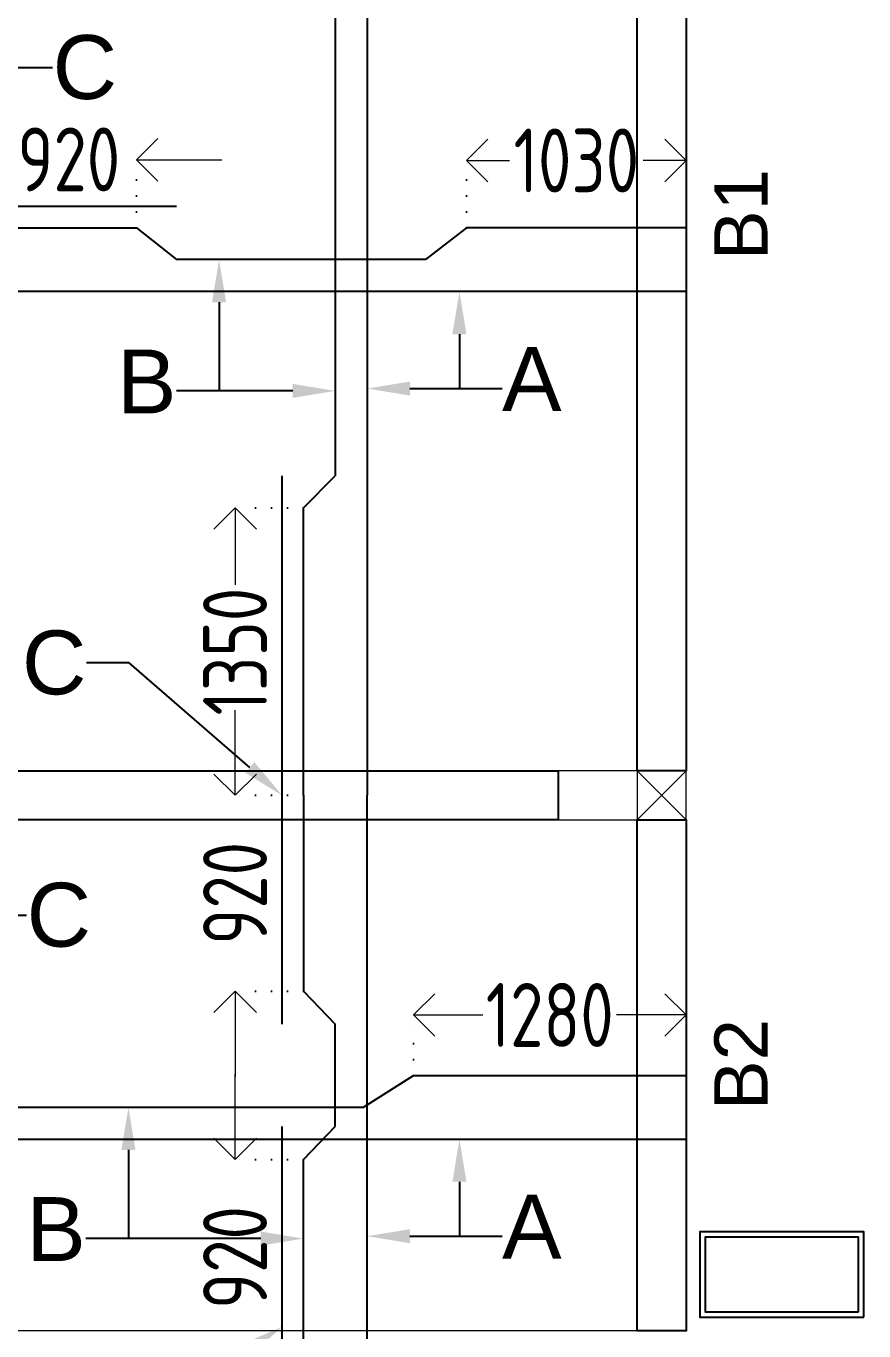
# Model space of a CAD drawing. Header units: inches. Extents: x -605 to 2991212, y -2872845 to 0.
# Drawn here: x 2827836 to 2831770, y -2072172 to -2066045 of the extents above; entities that cross this region are included whole.
import ezdxf
from ezdxf import colors
from ezdxf.entities.mleader import LeaderData, LeaderLine
from ezdxf.enums import TextEntityAlignment as Align
from ezdxf.math import Vec2, Vec3

# ---------------------------------------------------------------- set-up
doc = ezdxf.new("R2010")
doc.units = ezdxf.units.IN
doc.header["$LTSCALE"] = 600
doc.header["$MEASUREMENT"] = 0
doc.linetypes.add('DOT2', pattern=[0.125, 0, -0.125])
for name, color, linetype, lineweight in [('PV_MASONRY', 10, 'Continuous', 0), ('rDIMension', 1, 'Continuous', 18), ('rRCC 2', 40, 'Continuous', 15), ('rREINF 1', 1, 'Continuous', 25)]:
    doc.layers.add(name, color=color, linetype=linetype, lineweight=lineweight)
doc.styles.add('DIM', font='geniso.shx', dxfattribs={"width": 0.85})
doc.styles.get("Standard").update_dxf_attribs({"font": 'arial.ttf'})
doc.dimstyles.new('ST-100', dxfattribs={"dimscale": 100, "dimtxt": 2.5, "dimasz": 2, "dimexe": 0.18, "dimexo": 0.0625, "dimgap": 0.2, "dimtad": 0, "dimdec": 0, "dimzin": 0, "dimdsep": 46, "dimtxsty": 'DIM', "dimblk": 'OPEN90', "dimcen": 0.09, "dimclrd": 256, "dimclrt": 7, "dimadec": 0, "dimazin": 0, "dimtfac": 1, "dimtdec": 0, "dimtofl": 0, "dimtmove": 0, "dimatfit": 3, "dimldrblk": 'OPEN90', "dimfxl": 1, "dimtolj": 1, "dimtzin": 0, "dimlwd": -1, "dimarcsym": 0})

# ---------------------------------------------------------------- blocks, each defined once
blk = doc.blocks.new('_Open90')
at = {"color": 0, "linetype": 'ByBlock', "lineweight": -2}
for p, q in [((-0.5, 0.5), (0, 0)), ((0, 0), (-1, 0)), ((0, 0), (-0.5, -0.5))]:
    blk.add_line(p, q, dxfattribs=at)
blk = doc.blocks.new('*D333')
at = {"layer": 'Defpoints', "color": 0, "linetype": 'ByBlock', "transparency": 16777216}
for p in [(2829904.7, -2066675.7), (2829904.7, -2066991.5), (2830934.7, -2066991.5)]:
    blk.add_point(p, dxfattribs=at)
at = {"layer": 'rDIMension', "color": 0, "linetype": 'DOT2', "lineweight": -2, "transparency": 16777216}
for p, q in [((2829904.7, -2066991.5), (2829904.7, -2066675.7)), ((2830934.7, -2066991.5), (2830934.7, -2066675.7))]:
    blk.add_line(p, q, dxfattribs=at)
at = {"layer": 'rDIMension', "transparency": 16777216}
for p, q in [((2830104.7, -2066675.7), (2830106.3, -2066675.7)), ((2830734.7, -2066675.7), (2830733, -2066675.7))]:
    blk.add_line(p, q, dxfattribs=at)
at = {"layer": 'rDIMension', "linetype": 'ByBlock', "transparency": 16777216, "xscale": 200, "yscale": 200, "zscale": 200, "rotation": 180}
blk.add_blockref('_Open90', (2829904.7, -2066675.7), dxfattribs=at)
at = {"layer": 'rDIMension', "linetype": 'ByBlock', "transparency": 16777216, "xscale": 200, "yscale": 200, "zscale": 200}
blk.add_blockref('_Open90', (2830934.7, -2066675.7), dxfattribs=at)
at = {"layer": 'rDIMension', "color": 7, "linetype": 'ByBlock', "transparency": 16777216, "insert": (2830419.7, -2066675.7), "char_height": 300, "attachment_point": 5, "style": 'DIM'}
blk.add_mtext('\\A1;1030', dxfattribs=at)
blk = doc.blocks.new('*D334')
at = {"layer": 'Defpoints', "color": 0, "linetype": 'ByBlock', "transparency": 16777216}
for p in [(2827434.7, -2066673.1), (2827434.7, -2066991.5), (2828354.7, -2066991.5)]:
    blk.add_point(p, dxfattribs=at)
at = {"layer": 'rDIMension', "transparency": 16777216}
for p, q in [((2827234.7, -2066673.1), (2827034.7, -2066673.1)), ((2828554.7, -2066673.1), (2828754.7, -2066673.1))]:
    blk.add_line(p, q, dxfattribs=at)
at = {"layer": 'rDIMension', "color": 0, "linetype": 'DOT2', "lineweight": -2, "transparency": 16777216}
for p, q in [((2827434.7, -2066991.5), (2827434.7, -2066673.1)), ((2828354.7, -2066991.5), (2828354.7, -2066673.1))]:
    blk.add_line(p, q, dxfattribs=at)
at = {"layer": 'rDIMension', "linetype": 'ByBlock', "transparency": 16777216, "xscale": 200, "yscale": 200, "zscale": 200}
blk.add_blockref('_Open90', (2827434.7, -2066673.1), dxfattribs=at)
at = {"layer": 'rDIMension', "linetype": 'ByBlock', "transparency": 16777216, "xscale": 200, "yscale": 200, "zscale": 200, "rotation": 180}
blk.add_blockref('_Open90', (2828354.7, -2066673.1), dxfattribs=at)
at = {"layer": 'rDIMension', "color": 7, "linetype": 'ByBlock', "transparency": 16777216, "insert": (2828037.1, -2066670.8), "char_height": 300, "attachment_point": 5, "style": 'DIM'}
blk.add_mtext('\\A1;920', dxfattribs=at)
blk = doc.blocks.new('*D427')
at = {"layer": 'Defpoints', "color": 0, "linetype": 'ByBlock', "transparency": 16777216}
for p in [(2829138, -2068306.9), (2828817.3, -2069656.9), (2829138, -2069656.9)]:
    blk.add_point(p, dxfattribs=at)
at = {"layer": 'rDIMension', "color": 0, "linetype": 'DOT2', "lineweight": -2, "transparency": 16777216}
for p, q in [((2829138, -2068306.9), (2828817.3, -2068306.9)), ((2829138, -2069656.9), (2828817.3, -2069656.9))]:
    blk.add_line(p, q, dxfattribs=at)
at = {"layer": 'rDIMension', "transparency": 16777216}
for p, q in [((2828817.3, -2068506.9), (2828817.3, -2068668.6)), ((2828817.3, -2069456.9), (2828817.3, -2069295.3))]:
    blk.add_line(p, q, dxfattribs=at)
at = {"layer": 'rDIMension', "linetype": 'ByBlock', "transparency": 16777216, "xscale": 200, "yscale": 200, "zscale": 200}
for p, rotation in [((2828817.3, -2068306.9), 90), ((2828817.3, -2069656.9), 270)]:
    blk.add_blockref('_Open90', p, dxfattribs=dict(at, rotation=rotation))
at = {"layer": 'rDIMension', "color": 7, "linetype": 'ByBlock', "transparency": 16777216, "insert": (2828817.3, -2068981.9), "char_height": 300, "attachment_point": 5, "rotation": 90, "style": 'DIM'}
blk.add_mtext('\\A1;1350', dxfattribs=at)
blk = doc.blocks.new('*D271')
at = {"layer": 'Defpoints', "color": 0, "linetype": 'ByBlock', "transparency": 16777216}
for p in [(2828817.3, -2069656.9), (2829138, -2069656.9), (2829138, -2070576.9)]:
    blk.add_point(p, dxfattribs=at)
at = {"layer": 'rDIMension', "transparency": 16777216}
for p, q in [((2828817.3, -2069456.9), (2828817.3, -2069256.9)), ((2828817.3, -2070776.9), (2828817.3, -2070976.9))]:
    blk.add_line(p, q, dxfattribs=at)
at = {"layer": 'rDIMension', "color": 0, "linetype": 'DOT2', "lineweight": -2, "transparency": 16777216}
for p, q in [((2829138, -2069656.9), (2828817.3, -2069656.9)), ((2829138, -2070576.9), (2828817.3, -2070576.9))]:
    blk.add_line(p, q, dxfattribs=at)
at = {"layer": 'rDIMension', "linetype": 'ByBlock', "transparency": 16777216, "xscale": 200, "yscale": 200, "zscale": 200}
for p, rotation in [((2828817.3, -2069656.9), 270), ((2828817.3, -2070576.9), 90)]:
    blk.add_blockref('_Open90', p, dxfattribs=dict(at, rotation=rotation))
at = {"layer": 'rDIMension', "color": 7, "linetype": 'ByBlock', "transparency": 16777216, "insert": (2828817.3, -2070116.9), "char_height": 300, "attachment_point": 5, "rotation": 90, "style": 'DIM'}
blk.add_mtext('\\A1;920', dxfattribs=at)
blk = doc.blocks.new('*D272')
at = {"layer": 'Defpoints', "color": 0, "linetype": 'ByBlock', "transparency": 16777216}
for p in [(2828817.3, -2071366.9), (2829138, -2071366.9), (2829138, -2072286.9)]:
    blk.add_point(p, dxfattribs=at)
at = {"layer": 'rDIMension', "transparency": 16777216}
for p, q in [((2828817.3, -2071166.9), (2828817.3, -2070966.9)), ((2828817.3, -2072486.9), (2828817.3, -2072686.9))]:
    blk.add_line(p, q, dxfattribs=at)
at = {"layer": 'rDIMension', "color": 0, "linetype": 'DOT2', "lineweight": -2, "transparency": 16777216}
for p, q in [((2829138, -2071366.9), (2828817.3, -2071366.9)), ((2829138, -2072286.9), (2828817.3, -2072286.9))]:
    blk.add_line(p, q, dxfattribs=at)
at = {"layer": 'rDIMension', "linetype": 'ByBlock', "transparency": 16777216, "xscale": 200, "yscale": 200, "zscale": 200}
for p, rotation in [((2828817.3, -2071366.9), 270), ((2828817.3, -2072286.9), 90)]:
    blk.add_blockref('_Open90', p, dxfattribs=dict(at, rotation=rotation))
at = {"layer": 'rDIMension', "color": 7, "linetype": 'ByBlock', "transparency": 16777216, "insert": (2828817.3, -2071826.9), "char_height": 300, "attachment_point": 5, "rotation": 90, "style": 'DIM'}
blk.add_mtext('\\A1;920', dxfattribs=at)
blk = doc.blocks.new('*D298')
at = {"layer": 'Defpoints', "color": 0, "linetype": 'ByBlock', "transparency": 16777216}
for p in [(2830934.7, -2070688.4), (2829654.7, -2070971.9), (2830934.7, -2070971.9)]:
    blk.add_point(p, dxfattribs=at)
at = {"layer": 'rDIMension', "color": 0, "linetype": 'DOT2', "lineweight": -2, "transparency": 16777216}
for p, q in [((2829654.7, -2070971.9), (2829654.7, -2070688.4)), ((2830934.7, -2070971.9), (2830934.7, -2070688.4))]:
    blk.add_line(p, q, dxfattribs=at)
at = {"layer": 'rDIMension', "transparency": 16777216}
for p, q in [((2829854.7, -2070688.4), (2829981.3, -2070688.4)), ((2830734.7, -2070688.4), (2830608, -2070688.4))]:
    blk.add_line(p, q, dxfattribs=at)
at = {"layer": 'rDIMension', "linetype": 'ByBlock', "transparency": 16777216, "xscale": 200, "yscale": 200, "zscale": 200, "rotation": 180}
blk.add_blockref('_Open90', (2829654.7, -2070688.4), dxfattribs=at)
at = {"layer": 'rDIMension', "linetype": 'ByBlock', "transparency": 16777216, "xscale": 200, "yscale": 200, "zscale": 200}
blk.add_blockref('_Open90', (2830934.7, -2070688.4), dxfattribs=at)
at = {"layer": 'rDIMension', "color": 7, "linetype": 'ByBlock', "transparency": 16777216, "insert": (2830294.7, -2070688.4), "char_height": 300, "attachment_point": 5, "style": 'DIM'}
blk.add_mtext('\\A1;1280', dxfattribs=at)

msp = doc.modelspace()

# ---------------------------------------------------------------- linework, layer by layer
at = {"color": 8, "linetype": 'ByBlock'}
msp.add_line((2830704.7, -2072171.9), (2830704.7, -2069771.9), dxfattribs=at)
at = {"color": 4, "linetype": 'ByBlock'}
for points in [[(2829438, -2064506.9), (2829438, -2069656.9)], [(2829288, -2066006.8), (2829288, -2068157.1)], [(2828542.9, -2066891.5), (2826326.4, -2066891.5)], [(2827434.7, -2066991.5), (2828354.7, -2066991.5), (2828542.9, -2067141.5)], [(2830934.7, -2066991.5), (2829904.7, -2066991.5), (2829711.4, -2067141.5)], [(2829711.4, -2067141.5), (2828542.9, -2067141.5)], [(2830934.7, -2067291.5), (2827434.7, -2067291.5)], [(2829038, -2070731.7), (2829038, -2068157.1)], [(2829138, -2069656.9), (2829138, -2068306.9), (2829288, -2068157.1)], [(2829138, -2069656.9), (2829138, -2070576.9), (2829288, -2070731.7)], [(2829438, -2072286.9), (2829438, -2069656.9)], [(2829288, -2071212.2), (2829288, -2070731.7)], [(2826354.7, -2070971.9), (2827554.7, -2070971.9), (2827789, -2071121.9), (2829420.4, -2071121.9), (2829654.7, -2070971.9), (2830934.7, -2070971.9)], [(2829038, -2073708.1), (2829038, -2071212.2)], [(2829138, -2072286.9), (2829138, -2071366.9), (2829288, -2071212.2)], [(2826354.7, -2071271.9), (2830934.7, -2071271.9)]]:
    msp.add_lwpolyline(points, dxfattribs=at)
at = {"color": 1, "linetype": 'ByBlock'}
for points in [[(2830704.7, -2064621.9), (2830934.7, -2064621.9), (2830934.7, -2069541.9), (2830704.7, -2069541.9)], [(2824534.7, -2069541.9), (2830334.7, -2069541.9), (2830334.7, -2069771.9), (2824534.7, -2069771.9)], [(2830704.7, -2069771.9), (2830934.7, -2069771.9), (2830934.7, -2072171.9), (2830704.7, -2072171.9)]]:
    msp.add_lwpolyline(points, close=True, dxfattribs=at)
at = {"color": 6, "linetype": 'ByBlock'}
msp.add_lwpolyline([(2831769.7, -2072106.9), (2831769.7, -2071706.9), (2830999.7, -2071706.9), (2830999.7, -2072106.9)], close=True, dxfattribs=at)
at = {"color": 3, "linetype": 'ByBlock'}
msp.add_lwpolyline([(2831744.7, -2072081.9), (2831744.7, -2071731.9), (2831024.7, -2071731.9), (2831024.7, -2072081.9)], close=True, dxfattribs=at)
at = {"layer": 'PV_MASONRY', "color": 8}
msp.add_line((2830934.7, -2072171.9), (2823942.6, -2072171.9), dxfattribs=at)
at = {"layer": 'rRCC 2', "color": 6}
for p, q in [((2830934.7, -2069541.9), (2830704.7, -2069771.9)), ((2830934.7, -2069771.9), (2830704.7, -2069541.9))]:
    msp.add_line(p, q, dxfattribs=at)
for points in [[(2830934.7, -2069771.9), (2830934.7, -2069541.9), (2830334.7, -2069541.9), (2830334.7, -2069771.9)], [(2830934.7, -2069541.9), (2830704.7, -2069541.9), (2830704.7, -2069771.9), (2830934.7, -2069771.9)]]:
    msp.add_lwpolyline(points, close=True, dxfattribs=at)

# ---------------------------------------------------------------- texts
at = {"layer": 'rRCC 2'}
for s, p in [('B1', (2831192.4, -2066929.4)), ('B2', (2831192.4, -2070921))]:
    msp.add_text(s, height=250, rotation=90, dxfattribs=at).set_placement(p, align=Align.MIDDLE_CENTER)

# ---------------------------------------------------------------- dimensions: what is measured, and where the dimension line sits
at = {"layer": 'rDIMension', "color": 1, "linetype": 'ByBlock'}
for base, p1, p2, override, picture, middle in [((2827434.7, -2066673.1), (2828354.7, -2066991.5), (2827434.7, -2066991.5), {"dimtxt": 3, "dimexe": 0, "dimexo": 0, "dimtmove": 1, "dimfxl": 1.25, "dimtfillclr": 256, "dimarcsym": 2}, '*D334', (2828037.1, -2066670.8)), ((2829904.7, -2066675.7), (2830934.7, -2066991.5), (2829904.7, -2066991.5), {"dimtxt": 3, "dimasz": 2, "dimexe": 0, "dimexo": 0, "dimtmove": 1, "dimfxl": 1.25, "dimtfillclr": 256, "dimarcsym": 2}, '*D333', (2830419.7, -2066675.7))]:
    dim = msp.add_linear_dim(base=base, p1=p1, p2=p2, angle=180, dimstyle='ST-100', override=override, dxfattribs=at)
    dim.commit()
    dim.dimension.update_dxf_attribs({"geometry": picture, "text_midpoint": middle, "dimtype": 160})
for base, p1, p2, angle, picture, middle in [((2828817.3, -2069656.9), (2829138, -2068306.9), (2829138, -2069656.9), 270, '*D427', (2828817.3, -2068981.9)), ((2828817.3, -2069656.9), (2829138, -2070576.9), (2829138, -2069656.9), 90, '*D271', (2828817.3, -2070116.9)), ((2828817.3, -2071366.9), (2829138, -2072286.9), (2829138, -2071366.9), 90, '*D272', (2828817.3, -2071826.9))]:
    dim = msp.add_linear_dim(base=base, p1=p1, p2=p2, angle=angle, dimstyle='ST-100', override={"dimtxt": 3, "dimexe": 0, "dimexo": 0, "dimtmove": 1, "dimfxl": 1.25, "dimtfillclr": 256, "dimarcsym": 2}, dxfattribs=at)
    dim.commit()
    dim.dimension.update_dxf_attribs({"geometry": picture, "text_midpoint": middle})
dim = msp.add_linear_dim(base=(2830934.7, -2070688.4), p1=(2829654.7, -2070971.9), p2=(2830934.7, -2070971.9), dimstyle='ST-100', override={"dimtxt": 3, "dimexe": 0, "dimexo": 0, "dimtmove": 1, "dimfxl": 1.25, "dimtfillclr": 256, "dimarcsym": 2}, dxfattribs=at)
dim.commit()
dim.dimension.update_dxf_attribs({"geometry": '*D298', "text_midpoint": (2830294.7, -2070688.4)})

# ---------------------------------------------------------------- leaders
at = {"layer": 'rREINF 1', "color": 3, "linetype": 'ByBlock'}
ml = msp.add_multileader_mtext('Standard', dxfattribs=at)
ml.set_content('C', color=3)
ml.set_leader_properties()
ml.build(insert=Vec2(0, 0))
ml.multileader.update_dxf_attribs({"text_top_attachment_type": 0, "text_bottom_attachment_type": 0, "dogleg_length": 200, "arrow_head_size": 200})
ctx = ml.context
ctx.base_point, ctx.char_height, ctx.arrow_head_size, ctx.landing_gap_size, ctx.plane_origin = Vec3(2827960.7, -2066239.6), 300, 200, 0.09, Vec3(2826989.9, -2067142.1)
notes = []
notes.append((ctx, [(0, (1, 1, 0), (2827760.7, -2066239.6), (1, 0), 200, [(0, [(2827411.2, -2066891.5)], 256, [])])]))
ctx.mtext.insert, ctx.mtext.flow_direction = Vec3(2827960.8, -2066087), 5
ml = msp.add_multileader_mtext('Standard', dxfattribs=at)
ml.set_content('B', color=3)
ml.set_leader_properties()
ml.build(insert=Vec2(0, 0))
ml.multileader.update_dxf_attribs({"text_top_attachment_type": 0, "text_bottom_attachment_type": 0, "dogleg_length": 200, "arrow_head_size": 200})
ctx = ml.context
ctx.base_point, ctx.char_height, ctx.arrow_head_size, ctx.landing_gap_size, ctx.plane_origin = Vec3(2828315.7, -2067757.8), 300, 200, 0.09, Vec3(2828776.5, -2067164.6)
ctx.text_align_type = 2
notes.append((ctx, [(0, (1, 1, 0), (2828742.4, -2067757.8), (-1, 0), 200, [(0, [(2828742.4, -2067141.5)], 256, [])])]))
ctx.mtext.insert, ctx.mtext.alignment, ctx.mtext.flow_direction = Vec3(2828542.3, -2067563.4), 3, 5
ml = msp.add_multileader_mtext('Standard', dxfattribs=at)
ml.set_content('A', color=3)
ml.set_leader_properties()
ml.build(insert=Vec2(0, 0))
ml.multileader.update_dxf_attribs({"text_top_attachment_type": 0, "text_bottom_attachment_type": 0, "dogleg_length": 200, "arrow_head_size": 200})
ctx = ml.context
ctx.base_point, ctx.char_height, ctx.arrow_head_size, ctx.landing_gap_size, ctx.plane_origin = Vec3(2830070.8, -2067746.7), 300, 200, 0.09, Vec3(2830024.2, -2067153.5)
notes.append((ctx, [(0, (1, 1, 0), (2829870.8, -2067746.7), (1, 0), 200, [(0, [(2829870.8, -2067291.5)], 256, [])])]))
ctx.mtext.insert, ctx.mtext.flow_direction = Vec3(2830070.9, -2067552.3), 5
ml = msp.add_multileader_mtext('Standard', dxfattribs=at)
ml.set_content('', color=3)
ml.set_leader_properties()
ml.build(insert=Vec2(0, 0))
ml.multileader.update_dxf_attribs({"text_top_attachment_type": 0, "text_bottom_attachment_type": 0, "dogleg_length": 200, "arrow_head_size": 200})
ctx = ml.context
ctx.base_point, ctx.char_height, ctx.arrow_head_size, ctx.landing_gap_size, ctx.plane_origin = Vec3(2828542.2, -2067757.8), 300, 200, 0.09, Vec3(2829345.7, -2067757.8)
ctx.text_align_type = 2
notes.append((ctx, [(0, (1, 1, 0), (2828742.4, -2067757.8), (-1, 0), 200, [(0, [(2829288, -2067757.8)], 256, [])])]))
ctx.mtext.insert, ctx.mtext.alignment, ctx.mtext.flow_direction = Vec3(2828542.3, -2067607.8), 3, 5
ml = msp.add_multileader_mtext('Standard', dxfattribs=at)
ml.set_content('', color=3)
ml.set_leader_properties()
ml.build(insert=Vec2(0, 0))
ml.multileader.update_dxf_attribs({"text_top_attachment_type": 0, "text_bottom_attachment_type": 0, "dogleg_length": 200, "arrow_head_size": 200})
ctx = ml.context
ctx.base_point, ctx.char_height, ctx.arrow_head_size, ctx.landing_gap_size, ctx.plane_origin = Vec3(2830070.8, -2067746.7), 300, 200, 0.09, Vec3(2829455, -2067746.7)
notes.append((ctx, [(0, (1, 1, 0), (2829870.8, -2067746.7), (1, 0), 200, [(0, [(2829438, -2067746.7)], 256, [])])]))
ctx.mtext.insert, ctx.mtext.flow_direction = Vec3(2830070.9, -2067596.7), 5
ml = msp.add_multileader_mtext('Standard', dxfattribs=at)
ml.set_content('C', color=3)
ml.set_leader_properties()
ml.build(insert=Vec2(0, 0))
ml.multileader.update_dxf_attribs({"text_top_attachment_type": 0, "text_bottom_attachment_type": 0, "dogleg_length": 200, "arrow_head_size": 200})
ctx = ml.context
ctx.base_point, ctx.char_height, ctx.arrow_head_size, ctx.landing_gap_size, ctx.plane_origin = Vec3(2827854.1, -2069035.3), 300, 200, 0.09, Vec3(2828616.6, -2068519.3)
ctx.text_align_type = 2
notes.append((ctx, [(1, (1, 1, 0), (2828319.5, -2069035.3), (-1, 0), 200, [(0, [(2829038, -2069656.9)], 256, [])])]))
ctx.mtext.insert, ctx.mtext.alignment, ctx.mtext.flow_direction = Vec3(2828119.4, -2068882.8), 3, 5
ml = msp.add_multileader_mtext('Standard', dxfattribs=at)
ml.set_content('C', color=3)
ml.set_leader_properties()
ml.build(insert=Vec2(0, 0))
ml.multileader.update_dxf_attribs({"text_top_attachment_type": 0, "text_bottom_attachment_type": 0, "dogleg_length": 200, "arrow_head_size": 200})
ctx = ml.context
ctx.base_point, ctx.char_height, ctx.arrow_head_size, ctx.landing_gap_size, ctx.plane_origin = Vec3(2827838.7, -2070220.1), 300, 200, 0.09, Vec3(2826867.9, -2071122.6)
notes.append((ctx, [(0, (1, 1, 0), (2827638.7, -2070220.1), (1, 0), 200, [(0, [(2827289.3, -2070871.9)], 256, [])])]))
ctx.mtext.insert, ctx.mtext.flow_direction = Vec3(2827838.8, -2070067.5), 5
ml = msp.add_multileader_mtext('Standard', dxfattribs=at)
ml.set_content('B', color=3)
ml.set_leader_properties()
ml.build(insert=Vec2(0, 0))
ml.multileader.update_dxf_attribs({"text_top_attachment_type": 0, "text_bottom_attachment_type": 0, "dogleg_length": 200, "arrow_head_size": 200})
ctx = ml.context
ctx.base_point, ctx.char_height, ctx.arrow_head_size, ctx.landing_gap_size, ctx.plane_origin = Vec3(2827890, -2071738.3), 300, 200, 0.09, Vec3(2828350.8, -2071145.1)
ctx.text_align_type = 2
notes.append((ctx, [(0, (1, 1, 0), (2828316.7, -2071738.3), (-1, 0), 200, [(0, [(2828316.7, -2071121.9)], 256, [])])]))
ctx.mtext.insert, ctx.mtext.alignment, ctx.mtext.flow_direction = Vec3(2828116.6, -2071543.9), 3, 5
ml = msp.add_multileader_mtext('Standard', dxfattribs=at)
ml.set_content('A', color=3)
ml.set_leader_properties()
ml.build(insert=Vec2(0, 0))
ml.multileader.update_dxf_attribs({"text_top_attachment_type": 0, "text_bottom_attachment_type": 0, "dogleg_length": 200, "arrow_head_size": 200})
ctx = ml.context
ctx.base_point, ctx.char_height, ctx.arrow_head_size, ctx.landing_gap_size, ctx.plane_origin = Vec3(2830070.8, -2071727.2), 300, 200, 0.09, Vec3(2830024.2, -2071133.9)
notes.append((ctx, [(0, (1, 1, 0), (2829870.8, -2071727.2), (1, 0), 200, [(0, [(2829870.8, -2071271.9)], 256, [])])]))
ctx.mtext.insert, ctx.mtext.flow_direction = Vec3(2830070.9, -2071532.7), 5
ml = msp.add_multileader_mtext('Standard', dxfattribs=at)
ml.set_content('', color=3)
ml.set_leader_properties()
ml.build(insert=Vec2(0, 0))
ml.multileader.update_dxf_attribs({"text_top_attachment_type": 0, "text_bottom_attachment_type": 0, "dogleg_length": 200, "arrow_head_size": 200})
ctx = ml.context
ctx.base_point, ctx.char_height, ctx.arrow_head_size, ctx.landing_gap_size, ctx.plane_origin = Vec3(2828116.5, -2071738.3), 300, 200, 0.09, Vec3(2828920.1, -2071738.3)
ctx.text_align_type = 2
notes.append((ctx, [(0, (1, 1, 0), (2828316.7, -2071738.3), (-1, 0), 200, [(0, [(2829138, -2071738.3)], 256, [])])]))
ctx.mtext.insert, ctx.mtext.alignment, ctx.mtext.flow_direction = Vec3(2828116.6, -2071588.3), 3, 5
ml = msp.add_multileader_mtext('Standard', dxfattribs=at)
ml.set_content('', color=3)
ml.set_leader_properties()
ml.build(insert=Vec2(0, 0))
ml.multileader.update_dxf_attribs({"text_top_attachment_type": 0, "text_bottom_attachment_type": 0, "dogleg_length": 200, "arrow_head_size": 200})
ctx = ml.context
ctx.base_point, ctx.char_height, ctx.arrow_head_size, ctx.landing_gap_size, ctx.plane_origin = Vec3(2830070.8, -2071727.2), 300, 200, 0.09, Vec3(2829455, -2071727.2)
notes.append((ctx, [(0, (1, 1, 0), (2829870.8, -2071727.2), (1, 0), 200, [(0, [(2829438, -2071727.2)], 256, [])])]))
ctx.mtext.insert, ctx.mtext.flow_direction = Vec3(2830070.9, -2071577.2), 5
ml = msp.add_multileader_mtext('Standard', dxfattribs=at)
ml.set_content('C', color=3)
ml.set_leader_properties()
ml.build(insert=Vec2(0, 0))
ml.multileader.update_dxf_attribs({"text_top_attachment_type": 0, "text_bottom_attachment_type": 0, "dogleg_length": 200, "arrow_head_size": 200})
ctx = ml.context
ctx.base_point, ctx.char_height, ctx.arrow_head_size, ctx.landing_gap_size, ctx.plane_origin = Vec3(2827854.1, -2072614.7), 300, 200, 0.09, Vec3(2828616.6, -2072403.4)
ctx.text_align_type = 2
notes.append((ctx, [(1, (1, 1, 0), (2828319.5, -2072614.7), (-1, 0), 200, [(0, [(2829038, -2072152.8)], 256, [])])]))
ctx.mtext.insert, ctx.mtext.alignment, ctx.mtext.flow_direction = Vec3(2828119.4, -2072462.1), 3, 5
for ctx, leaders in notes:
    for number, flags, end, landing, length, lines in leaders:
        leader = LeaderData()
        leader.index, (leader.has_last_leader_line, leader.has_dogleg_vector, leader.attachment_direction) = number, flags
        leader.last_leader_point, leader.dogleg_vector, leader.dogleg_length = Vec3(end), Vec3(landing), length
        for number, points, colour, breaks in lines:
            line = LeaderLine()
            line.index, line.vertices, line.color, line.breaks = number, Vec3.list(points), colors.encode_raw_color(colour), breaks
            leader.lines.append(line)
        ctx.leaders.append(leader)

doc.saveas('drawing.dxf')
